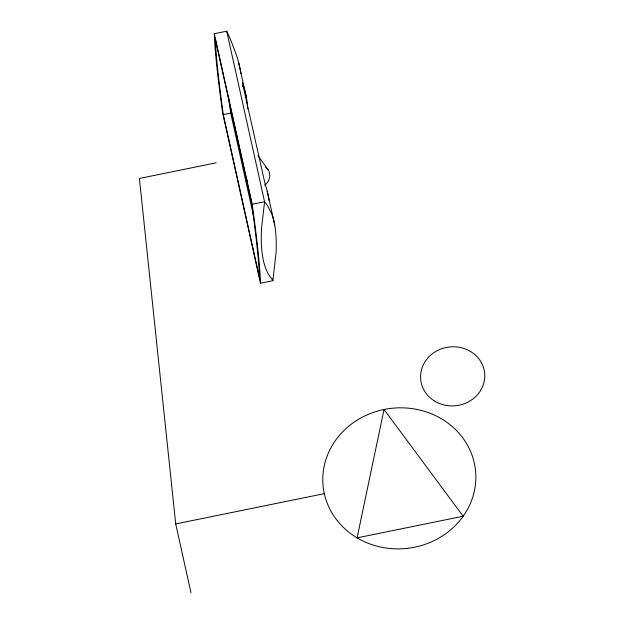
<?xml version="1.0" encoding="UTF-8"?>
<svg xmlns="http://www.w3.org/2000/svg" width="624" height="624" viewBox="0 0 624 624"><rect width="100%" height="100%" fill="white"/><g stroke="black" fill="none" stroke-linecap="round" stroke-linejoin="round"><path stroke-width="0.94" d="M261.518 228.688L264.576 201.739L226.707 31.2L214.321 33.727A582.66 23.891 78.5 0 0 222.62 112.694L260.489 283.234L272.875 280.706L275.972 253.703A411.59 101.15 -59.5 0 0 271.807 214.071L267.361 205.288L264.576 201.739L252.19 204.266A582.66 23.891 78.5 0 1 260.489 283.234M223.275 114.59L222.37 107.952A577.598 23.689 78.5 0 1 215.498 42.611L215.389 39.569L251.534 202.363L252.447 209.009A577.598 23.689 78.5 0 1 259.311 274.342L259.42 277.384L223.275 114.59L230.708 113.077L229.796 106.431A577.598 23.689 78.5 0 1 228.797 98.881M216.169 162.809L139.394 178.456L175.703 523.934L190.999 592.8M175.703 523.934L324.308 493.646M257.946 155.626L268.531 170.407M226.707 31.2L230.584 39.64L236.605 55.552A411.59 125.112 35.6 0 1 240.887 73.585M242.814 86.845L242.408 82.984L243.095 84.786A582.66 227.347 -12.5 0 1 247.72 108.911M247.291 181.584L246.496 178.324M238.75 63.016L246.418 97.594M267.212 191.186L274.724 225.1M242.408 82.984L265.309 184.837A582.66 227.347 -12.5 0 1 269.092 200.444M272.454 278.811L272.875 280.706L267.704 273.008L265.684 268.32A414.671 101.907 -59.5 0 1 261.511 228.688M214.321 33.727L252.19 204.266M230.708 113.077L253.609 216.239M265.317 166.904A12.082 10.975 -35.6 0 1 264.701 185.195M228.673 97.96A577.598 23.689 78.5 0 1 228.439 96.135M384.025 409.492L357.092 537.857L463.164 516.235L384.025 409.492M357.092 537.857A76.612 70.473 -6 0 0 475.722 481.408A76.612 70.473 -6 0 0 365.134 415.795A76.612 70.473 -6 0 0 357.092 537.857M433.867 400.616A32.128 29.554 -6 0 0 484.606 378.846A32.128 29.554 -6 0 0 439.538 349.565A32.128 29.554 -6 0 0 433.867 400.616"/></g></svg>
